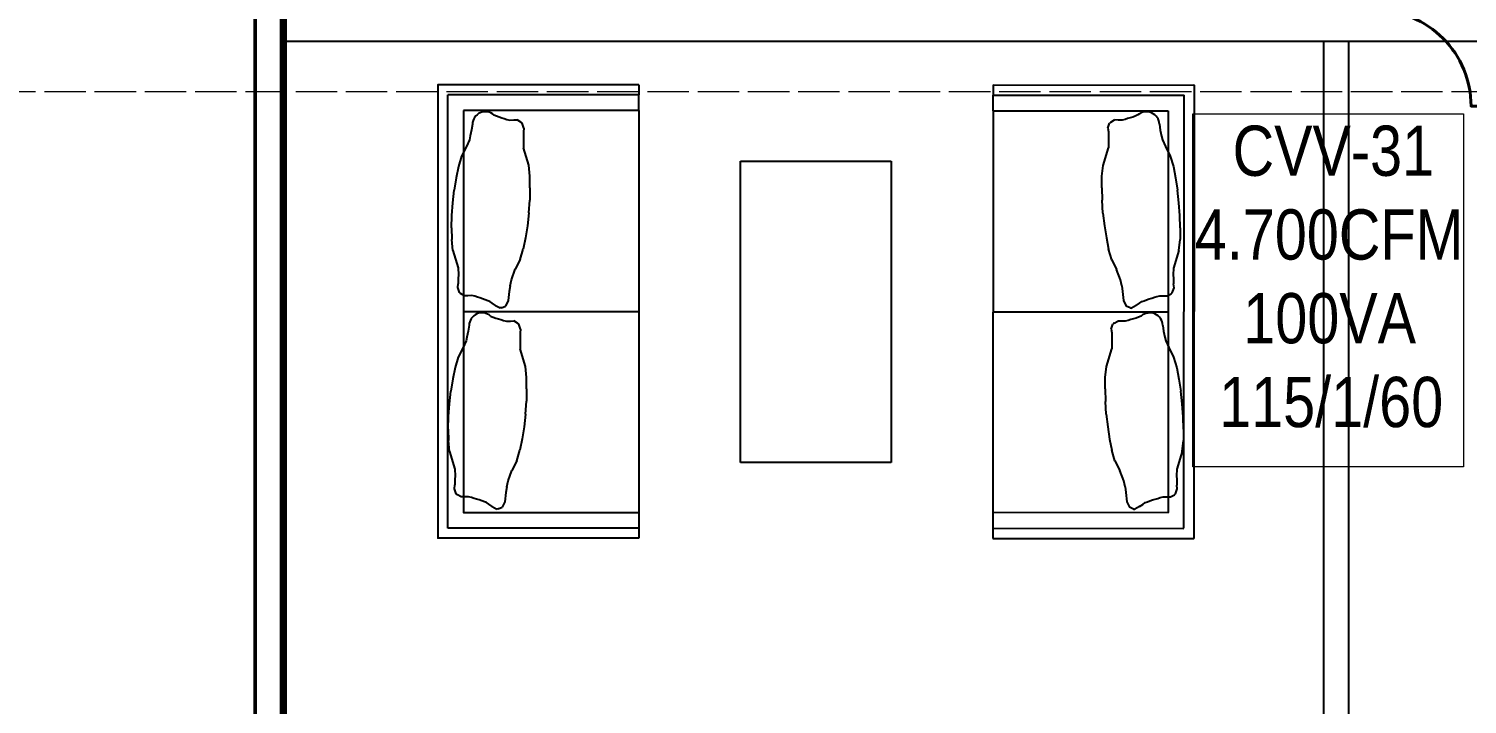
# Model space of a CAD drawing. Header units: inches. Extents: x -3 to 209, y -384 to 20.
# Drawn here: x 167.5 to 173.23, y -87.93 to -85.24 of the extents above; entities that cross this region are included whole.
import ezdxf

# ---------------------------------------------------------------- set-up
doc = ezdxf.new("R2010")
doc.units = ezdxf.units.IN
doc.header["$MEASUREMENT"] = 0
doc.linetypes.add('Grid Line', pattern=[0.022225, 0.0127, -0.003175, 0.003175, -0.003175])
doc.linetypes.add('Grid Line 1_2_', pattern=[0.022225, 0.0127, -0.003175, 0.003175, -0.003175])
for name, color, linetype in [('A-WALL', 253, 'Continuous'), ('BASE PLAN$0$NBS-HEAVY', 253, 'Continuous'), ('NFF-FURN', 253, 'Continuous')]:
    doc.layers.add(name, color=color, linetype=linetype)
for name, color, linetype, lineweight in [('A-WALL-PATT', 253, 'Continuous', 50), ('HVAC -Textos Equipos', 2, 'Continuous', 9), ('HVAC Suministro', 5, 'Continuous', 40), ('S-GRID', 253, 'Continuous', 9)]:
    doc.layers.add(name, color=color, linetype=linetype, lineweight=lineweight)
doc.styles.add('Arial Narrow', font='ARIALN.TTF', dxfattribs={"height": 0.00295})

# ---------------------------------------------------------------- blocks, each defined once
blk = doc.blocks.new('furn02')
at = {"layer": 'NFF-FURN', "linetype": 'ByBlock', "lineweight": -2}
for p, q in [((-1597.9, 704.9), (-1598.1, 1504.4)), ((206, 1505.1), (-1597.6, 1504.9)), ((206.7, 705.1), (206.5, 1504.6)), ((-1557.9, 704.9), (-1558.1, 1464.4)), ((-1557.6, 1464.9), (166.5, 1465.1)), ((-1424.6, 1426.8), (-1420.9, 1431.6)), ((-1420.9, 1431.6), (-1400.7, 1438.5)), ((-1400.7, 1438.5), (-1385.9, 1436.5)), ((-1363.9, 1436.2), (-1385.9, 1436.5)), ((-1349.3, 1435.5), (-1363.9, 1436.2)), ((-1322.5, 1436.5), (-1349.3, 1435.5)), ((-1252.6, 1457.6), (-1322.5, 1436.5)), ((-1252.6, 1457.6), (-1209, 1462.5)), ((-1163.1, 1462.8), (-1209, 1462.5)), ((-1163.1, 1462.8), (-1113.7, 1461.5)), ((-1113.7, 1461.5), (-1062.9, 1458.2)), ((-1062.9, 1458.2), (-1012.3, 1452.3)), ((-963.8, 1444.7), (-1012.3, 1452.3)), ((-918.9, 1436.2), (-963.8, 1444.7)), ((-877.1, 1423.5), (-918.9, 1436.2)), ((-452.1, 1444.5), (-522.1, 1423.4)), ((-452.1, 1444.5), (-408.5, 1449.4)), ((-362.6, 1449.7), (-408.5, 1449.4)), ((-362.6, 1449.7), (-313.3, 1448.4)), ((-313.3, 1448.4), (-262.4, 1445.1)), ((-262.4, 1445.1), (-211.8, 1439.2)), ((-163.3, 1431.6), (-211.8, 1439.2)), ((-118.4, 1423.1), (-163.3, 1431.6)), ((166.5, 1402.8), (166.5, 1465.1)), ((-1495.8, 1402.1), (-1495.6, 704.9)), ((104.2, 1402.3), (-1495.3, 1402.6)), ((-1435.2, 1370.4), (-1432.5, 1382.3)), ((-1433.3, 1411.9), (-1424.6, 1426.8)), ((-1433.1, 1398.2), (-1433.3, 1411.9)), ((-1432.5, 1382.3), (-1433.1, 1398.2)), ((-838.8, 1404.4), (-877.1, 1423.5)), ((-812.1, 1392.2), (-838.8, 1404.4)), ((-797.2, 1388.8), (-812.1, 1392.2)), ((-773.4, 1383.5), (-797.2, 1388.8)), ((-750.4, 1380.5), (-773.4, 1383.5)), ((-632.9, 1398.8), (-624.1, 1413.8)), ((-632.6, 1385.1), (-632.9, 1398.8)), ((-632, 1369.2), (-632.6, 1385.1)), ((-624.1, 1413.8), (-620.4, 1418.5)), ((-620.4, 1418.5), (-600.2, 1425.4)), ((-600.2, 1425.4), (-585.4, 1423.4)), ((-563.4, 1423.1), (-585.4, 1423.4)), ((-548.8, 1422.4), (-563.4, 1423.1)), ((-522.1, 1423.4), (-548.8, 1422.4)), ((-76.6, 1410.4), (-118.4, 1423.1)), ((-38.3, 1391.3), (-76.6, 1410.4)), ((-11.6, 1379.1), (-38.3, 1391.3)), ((3.3, 1375.7), (-11.6, 1379.1)), ((27.1, 1370.4), (3.3, 1375.7)), ((104.4, 705.1), (104.2, 1402.3)), ((166.7, 705.1), (166.5, 1402.8)), ((-1455.6, 1310.6), (-1453.2, 1319.2)), ((-1453.2, 1319.2), (-1449.1, 1329.4)), ((-1449.1, 1329.4), (-1445, 1339.8)), ((-1445, 1339.8), (-1442, 1350.2)), ((-1442, 1350.2), (-1439.1, 1360.5)), ((-1439.1, 1360.5), (-1435.2, 1370.4)), ((-648.6, 1316.3), (-644.5, 1326.7)), ((-644.5, 1326.7), (-641.6, 1337.1)), ((-641.6, 1337.1), (-638.7, 1347.4)), ((-638.7, 1347.4), (-634.7, 1357.4)), ((-634.7, 1357.4), (-632, 1369.2)), ((50.1, 1367.4), (27.1, 1370.4)), ((-1471.8, 1288), (-1481.6, 1269.9)), ((-1481.3, 1264.5), (-1481.6, 1269.9)), ((-1481.3, 1264.5), (-1474.2, 1248.4)), ((-1471.8, 1288), (-1462.6, 1301)), ((-1462.6, 1301), (-1455.6, 1310.6)), ((-724.4, 1263.7), (-727.3, 1253.4)), ((-721.4, 1274.1), (-724.4, 1263.7)), ((-717.3, 1284.4), (-721.4, 1274.1)), ((-713.3, 1294.6), (-717.3, 1284.4)), ((-671.3, 1274.9), (-681.1, 1256.8)), ((-671.3, 1274.9), (-662.2, 1287.9)), ((-662.2, 1287.9), (-655.2, 1297.5)), ((-655.2, 1297.5), (-652.7, 1306.1)), ((-652.7, 1306.1), (-648.6, 1316.3)), ((79, 1261), (76.1, 1250.6)), ((83.1, 1271.3), (79, 1261)), ((87.2, 1281.5), (83.1, 1271.3)), ((-1452.4, 1237.7), (-1474.2, 1248.4)), ((-1416.1, 1233.3), (-1452.4, 1237.7)), ((-1393.1, 1230.3), (-1416.1, 1233.3)), ((-1393.1, 1230.3), (-1369.2, 1225)), ((-1369.2, 1225), (-1327.7, 1209.4)), ((-1289.4, 1190.4), (-1327.7, 1209.4)), ((-731.2, 1243.4), (-734, 1231.6)), ((-734, 1231.6), (-733.4, 1215.6)), ((-733.4, 1215.6), (-733.1, 1202)), ((-727.3, 1253.4), (-731.2, 1243.4)), ((-680.8, 1251.4), (-681.1, 1256.8)), ((-680.8, 1251.4), (-673.7, 1235.3)), ((-651.9, 1224.6), (-673.7, 1235.3)), ((-615.6, 1220.2), (-651.9, 1224.6)), ((-592.6, 1217.2), (-615.6, 1220.2)), ((-592.6, 1217.2), (-568.8, 1211.9)), ((-568.8, 1211.9), (-527.2, 1196.3)), ((69.2, 1230.3), (66.5, 1218.5)), ((66.5, 1218.5), (67.1, 1202.5)), ((67.1, 1202.5), (67.4, 1188.9)), ((73.2, 1240.3), (69.2, 1230.3)), ((76.1, 1250.6), (73.2, 1240.3)), ((-1289.4, 1190.4), (-1247.5, 1177.7)), ((-1202.7, 1169.2), (-1247.5, 1177.7)), ((-1154.1, 1161.5), (-1202.7, 1169.2)), ((-1103.6, 1155.6), (-1154.1, 1161.5)), ((-1103.6, 1155.6), (-1052.7, 1152.3)), ((-1003.4, 1151.1), (-1052.7, 1152.3)), ((-1003.4, 1151.1), (-957.5, 1151.4)), ((-957.5, 1151.4), (-913.9, 1156.3)), ((-913.9, 1156.3), (-843.9, 1177.3)), ((-802.6, 1177.6), (-843.9, 1177.3)), ((-787.4, 1177.5), (-802.6, 1177.6)), ((-780.5, 1177.4), (-787.4, 1177.5)), ((-765.7, 1175.4), (-780.5, 1177.4)), ((-765.7, 1175.4), (-745.6, 1182.2)), ((-743.4, 1185.1), (-745.6, 1182.2)), ((-741.9, 1187), (-743.4, 1185.1)), ((-741.9, 1187), (-733.1, 1202)), ((-488.9, 1177.3), (-527.2, 1196.3)), ((-488.9, 1177.3), (-447.1, 1164.6)), ((-402.2, 1156.1), (-447.1, 1164.6)), ((-353.7, 1148.4), (-402.2, 1156.1)), ((-303.1, 1142.5), (-353.7, 1148.4)), ((-113.4, 1143.2), (-43.5, 1164.2)), ((-2.1, 1164.5), (-43.5, 1164.2)), ((13, 1164.4), (-2.1, 1164.5)), ((19.9, 1164.3), (13, 1164.4)), ((34.7, 1162.3), (19.9, 1164.3)), ((34.7, 1162.3), (54.9, 1169.2)), ((57.1, 1172), (54.9, 1169.2)), ((58.6, 1173.9), (57.1, 1172)), ((58.6, 1173.9), (67.4, 1188.9)), ((-303.1, 1142.5), (-252.2, 1139.2)), ((-202.9, 1138), (-252.2, 1139.2)), ((-202.9, 1138), (-157, 1138.3)), ((-157, 1138.3), (-113.4, 1143.2)), ((-1597.7, 705.1), (-1597.9, 704.9)), ((-1592.9, 704.9), (-1597.9, 704.9)), ((-1592.9, 704.9), (-1593.6, 704.9)), ((-1557.9, 704.9), (-1592.9, 704.9)), ((-1495.6, 704.9), (-1557.9, 704.9)), ((103.8, 705.1), (102.5, 705.1)), ((104.4, 705.1), (103.8, 705.1)), ((104.4, 705.1), (166.7, 705.1)), ((206.7, 705.1), (166.7, 705.1)), ((-1296.6, 299.8), (-96.7, 299.8)), ((-1296.6, -299.8), (-1296.6, 299.8)), ((-96.7, 299.8), (-96.7, -299.8)), ((-96.7, -299.8), (-1296.6, -299.8)), ((-1597.8, -705), (-1597.8, -1504.5)), ((-1592.8, -705), (-1597.8, -705)), ((-1597.5, -705.2), (-1597.8, -705)), ((-1592.8, -705), (-1593.5, -705.1)), ((-1557.8, -705), (-1592.8, -705)), ((-1557.8, -705), (-1557.8, -1464.5)), ((-1495.5, -705), (-1557.8, -705)), ((-1495.5, -1402.2), (-1495.5, -705)), ((103.9, -704.8), (102.7, -704.8)), ((104.5, -704.8), (103.9, -704.8)), ((104.5, -704.8), (104.5, -1402)), ((104.5, -704.8), (166.8, -704.8)), ((166.8, -704.8), (166.8, -1402.5)), ((206.8, -704.8), (166.8, -704.8)), ((206.8, -704.8), (206.8, -1504.3)), ((-302.8, -1142.3), (-353.4, -1148.2)), ((-302.8, -1142.3), (-252, -1139)), ((-202.6, -1137.8), (-252, -1139)), ((-202.6, -1137.8), (-156.7, -1138)), ((-156.7, -1138), (-113.1, -1143)), ((-113.1, -1143), (-43.2, -1164)), ((-1289.1, -1190.4), (-1327.4, -1209.5)), ((-1289.1, -1190.4), (-1247.2, -1177.7)), ((-1202.4, -1169.2), (-1247.2, -1177.7)), ((-1153.9, -1161.5), (-1202.4, -1169.2)), ((-1103.3, -1155.6), (-1153.9, -1161.5)), ((-1103.3, -1155.6), (-1052.4, -1152.3)), ((-1003.1, -1151.1), (-1052.4, -1152.3)), ((-1003.1, -1151.1), (-957.2, -1151.3)), ((-957.2, -1151.3), (-913.6, -1156.2)), ((-913.6, -1156.2), (-843.7, -1177.3)), ((-802.3, -1177.6), (-843.7, -1177.3)), ((-787.1, -1177.4), (-802.3, -1177.6)), ((-780.3, -1177.3), (-787.1, -1177.4)), ((-765.5, -1175.3), (-780.3, -1177.3)), ((-765.5, -1175.3), (-745.3, -1182.2)), ((-743.1, -1185), (-745.3, -1182.2)), ((-741.6, -1186.9), (-743.1, -1185)), ((-741.6, -1186.9), (-732.8, -1201.9)), ((-733.1, -1215.6), (-732.8, -1201.9)), ((-568.5, -1211.8), (-526.9, -1196.2)), ((-488.6, -1177.1), (-526.9, -1196.2)), ((-488.6, -1177.1), (-446.8, -1164.4)), ((-401.9, -1155.9), (-446.8, -1164.4)), ((-353.4, -1148.2), (-401.9, -1155.9)), ((-1.8, -1164.3), (-43.2, -1164)), ((13.3, -1164.1), (-1.8, -1164.3)), ((20.2, -1164), (13.3, -1164.1)), ((35, -1162), (20.2, -1164)), ((35, -1162), (55.2, -1168.9)), ((57.4, -1171.7), (55.2, -1168.9)), ((58.9, -1173.6), (57.4, -1171.7)), ((58.9, -1173.6), (67.7, -1188.6)), ((67.4, -1202.3), (67.7, -1188.6)), ((-1481, -1264.6), (-1473.9, -1248.5)), ((-1452.1, -1237.8), (-1473.9, -1248.5)), ((-1415.8, -1233.4), (-1452.1, -1237.8)), ((-1392.8, -1230.4), (-1415.8, -1233.4)), ((-1392.8, -1230.4), (-1368.9, -1225.1)), ((-1368.9, -1225.1), (-1327.4, -1209.5)), ((-733.7, -1231.5), (-733.1, -1215.6)), ((-730.9, -1243.3), (-733.7, -1231.5)), ((-727, -1253.3), (-730.9, -1243.3)), ((-724.1, -1263.6), (-727, -1253.3)), ((-680.5, -1251.3), (-680.8, -1256.7)), ((-671, -1274.8), (-680.8, -1256.7)), ((-680.5, -1251.3), (-673.4, -1235.2)), ((-651.6, -1224.5), (-673.4, -1235.2)), ((-615.3, -1220.1), (-651.6, -1224.5)), ((-592.3, -1217.1), (-615.3, -1220.1)), ((-592.3, -1217.1), (-568.5, -1211.8)), ((66.8, -1218.2), (67.4, -1202.3)), ((69.5, -1230), (66.8, -1218.2)), ((73.5, -1240), (69.5, -1230)), ((76.4, -1250.3), (73.5, -1240)), ((79.4, -1260.7), (76.4, -1250.3)), ((-1481, -1264.6), (-1481.3, -1270)), ((-1471.5, -1288.1), (-1481.3, -1270)), ((-1471.5, -1288.1), (-1462.3, -1301.1)), ((-1462.3, -1301.1), (-1455.3, -1310.6)), ((-1455.3, -1310.6), (-1452.8, -1319.3)), ((-721.1, -1274), (-724.1, -1263.6)), ((-717, -1284.3), (-721.1, -1274)), ((-713, -1294.5), (-717, -1284.3)), ((-671, -1274.8), (-661.8, -1287.8)), ((-661.8, -1287.8), (-654.8, -1297.4)), ((-654.8, -1297.4), (-652.4, -1306)), ((-652.4, -1306), (-648.3, -1316.2)), ((-648.3, -1316.2), (-644.2, -1326.6)), ((83.4, -1271), (79.4, -1260.7)), ((87.5, -1281.2), (83.4, -1271)), ((-1452.8, -1319.3), (-1448.8, -1329.5)), ((-1448.8, -1329.5), (-1444.7, -1339.9)), ((-1444.7, -1339.9), (-1441.7, -1350.3)), ((-1441.7, -1350.3), (-1438.8, -1360.6)), ((-1438.8, -1360.6), (-1434.9, -1370.5)), ((-1434.9, -1370.5), (-1432.1, -1382.4)), ((-644.2, -1326.6), (-641.2, -1337)), ((-641.2, -1337), (-638.3, -1347.3)), ((-638.3, -1347.3), (-634.4, -1357.2)), ((-634.4, -1357.2), (-631.7, -1369.1)), ((-631.7, -1369.1), (-632.3, -1385)), ((27.4, -1370.2), (3.6, -1375.5)), ((50.5, -1367.1), (27.4, -1370.2)), ((104.5, -1402), (-1495, -1402.7)), ((-1432.7, -1398.3), (-1433, -1412)), ((-1433, -1412), (-1424.2, -1426.9)), ((-1432.1, -1382.4), (-1432.7, -1398.3)), ((-1424.2, -1426.9), (-1420.5, -1431.7)), ((-876.7, -1423.4), (-918.6, -1436.1)), ((-838.4, -1404.4), (-876.7, -1423.4)), ((-811.8, -1392.1), (-838.4, -1404.4)), ((-796.9, -1388.8), (-811.8, -1392.1)), ((-773.1, -1383.5), (-796.9, -1388.8)), ((-750, -1380.4), (-773.1, -1383.5)), ((-632.3, -1385), (-632.5, -1398.7)), ((-632.5, -1398.7), (-623.8, -1413.6)), ((-623.8, -1413.6), (-620, -1418.4)), ((-620, -1418.4), (-599.9, -1425.3)), ((-599.9, -1425.3), (-585.1, -1423.3)), ((-563.1, -1423), (-585.1, -1423.3)), ((-548.5, -1422.2), (-563.1, -1423)), ((-521.7, -1423.3), (-548.5, -1422.2)), ((-451.8, -1444.3), (-521.7, -1423.3)), ((-118.1, -1422.8), (-162.9, -1431.4)), ((-76.2, -1410.1), (-118.1, -1422.8)), ((-38, -1391.1), (-76.2, -1410.1)), ((-11.3, -1378.8), (-38, -1391.1)), ((3.6, -1375.5), (-11.3, -1378.8)), ((166.8, -1402.5), (166.8, -1464.8)), ((-1557.3, -1465), (166.8, -1464.8)), ((-1420.5, -1431.7), (-1400.4, -1438.6)), ((-1400.4, -1438.6), (-1385.5, -1436.5)), ((-1363.5, -1436.3), (-1385.5, -1436.5)), ((-1348.9, -1435.5), (-1363.5, -1436.3)), ((-1322.2, -1436.6), (-1348.9, -1435.5)), ((-1252.2, -1457.6), (-1322.2, -1436.6)), ((-1252.2, -1457.6), (-1208.6, -1462.5)), ((-1162.7, -1462.8), (-1208.6, -1462.5)), ((-1162.7, -1462.8), (-1113.4, -1461.5)), ((-1113.4, -1461.5), (-1062.5, -1458.2)), ((-1062.5, -1458.2), (-1011.9, -1452.3)), ((-963.4, -1444.6), (-1011.9, -1452.3)), ((-918.6, -1436.1), (-963.4, -1444.6)), ((-451.8, -1444.3), (-408.1, -1449.2)), ((-362.2, -1449.5), (-408.1, -1449.2)), ((-362.2, -1449.5), (-312.9, -1448.2)), ((-312.9, -1448.2), (-262, -1444.9)), ((-262, -1444.9), (-211.5, -1439)), ((-162.9, -1431.4), (-211.5, -1439)), ((206.3, -1504.8), (-1597.3, -1505))]:
    blk.add_line(p, q, dxfattribs=at)
for points in [[(-696.6, 705), (-696.4, 1402.5)], [(102.5, 705.1), (-1495.6, 704.9)], [(102.7, -704.8), (-1495.5, -705)], [(-696.4, -704.9), (-696.1, -1402.3)]]:
    blk.add_lwpolyline(points, dxfattribs=at)
for centre, radius, start, end in [((-1597.6, 1504.4), 0.5, 90.0141, 180.0141), ((206, 1504.6), 0.5, 0.0141, 90.0141), ((-1495.3, 1402.1), 0.5, 90.0141, 180.0141), ((-752.3, 1328.7), 51.8, 318.7977, 87.8751), ((48.2, 1315.7), 51.8, 318.7977, 87.8751), ((-751.9, -1328.7), 51.8, 272.139, 41.2163), ((48.5, -1315.4), 51.8, 272.139, 41.2163), ((-1495, -1402.2), 0.5, 180, 270), ((-1597.3, -1504.5), 0.5, 180, 270), ((206.3, -1504.3), 0.5, 270, 0)]:
    blk.add_arc(centre, radius, start, end, dxfattribs=at)

msp = doc.modelspace()

# ---------------------------------------------------------------- linework, layer by layer
at = {"layer": 'A-WALL', "lineweight": 50}
for p, q in [((168.5252, -89.6691), (168.5252, -84.5952)), ((168.5102, -84.7549), (168.5102, -89.6691)), ((168.4052, -84.8599), (168.4052, -89.5566)), ((168.5102, -89.5566), (168.5102, -84.8599))]:
    msp.add_line(p, q, dxfattribs=at)
at = {"layer": 'A-WALL-PATT', "linetype": 'Continuous', "lineweight": 9}
for p, q in [((168.5102, -85.2947), (168.5252, -85.2797)), ((168.5102, -85.3654), (168.5252, -85.3504)), ((168.5102, -85.4361), (168.5252, -85.4211)), ((168.5102, -85.5068), (168.5252, -85.4918)), ((168.5102, -85.5775), (168.5252, -85.5625)), ((168.5102, -85.6482), (168.5252, -85.6332)), ((168.5102, -85.7189), (168.5252, -85.7039)), ((168.5102, -85.7897), (168.5252, -85.7747)), ((168.5102, -85.8604), (168.5252, -85.8454)), ((168.5102, -85.9311), (168.5252, -85.9161)), ((168.5102, -86.0018), (168.5252, -85.9868)), ((168.5102, -86.0725), (168.5252, -86.0575)), ((168.5102, -86.1432), (168.5252, -86.1282)), ((168.5102, -86.2139), (168.5252, -86.1989)), ((168.5102, -86.2846), (168.5252, -86.2696)), ((168.5102, -86.3553), (168.5252, -86.3403)), ((168.5102, -86.4261), (168.5252, -86.4111)), ((168.5102, -86.4968), (168.5252, -86.4818)), ((168.5102, -86.5675), (168.5252, -86.5525)), ((168.5102, -86.6382), (168.5252, -86.6232)), ((168.5102, -86.7089), (168.5252, -86.6939)), ((168.5102, -86.7796), (168.5252, -86.7646)), ((168.5102, -86.8503), (168.5252, -86.8353)), ((168.5102, -86.921), (168.5252, -86.906)), ((168.5102, -86.9917), (168.5252, -86.9767)), ((168.5102, -87.0624), (168.5252, -87.0474)), ((168.5102, -87.1332), (168.5252, -87.1182)), ((168.5102, -87.2039), (168.5252, -87.1889)), ((168.5102, -87.2746), (168.5252, -87.2596)), ((168.5102, -87.3453), (168.5252, -87.3303)), ((168.5102, -87.416), (168.5252, -87.401)), ((168.5102, -87.4867), (168.5252, -87.4717)), ((168.5102, -87.5574), (168.5252, -87.5424)), ((168.5102, -87.6281), (168.5252, -87.6131)), ((168.5102, -87.6988), (168.5252, -87.6838)), ((168.5102, -87.7696), (168.5252, -87.7546)), ((168.5102, -87.8403), (168.5252, -87.8253)), ((168.5102, -87.911), (168.5252, -87.896))]:
    msp.add_line(p, q, dxfattribs=at)
at = {"layer": 'BASE PLAN$0$NBS-HEAVY'}
for p, q in [((168.5252, -85.2906), (185.6279, -85.2906)), ((172.6585, -92.5956), (172.6585, -85.2906)), ((172.7585, -92.5956), (172.7585, -85.2906))]:
    msp.add_line(p, q, dxfattribs=at)
at = {"layer": 'HVAC -Textos Equipos', "color": 1}
msp.add_lwpolyline([(172.1367, -85.5792), (173.2144, -85.5792), (173.2144, -86.9842), (172.1367, -86.9842)], close=True, dxfattribs=at)
at = {"layer": 'HVAC Suministro'}
msp.add_lwpolyline([(172.8638, -85.1676), (172.8638, -84.1521, -0.414214), (174.26, -85.5484), (173.2446, -85.5484, 0.414214)], format="xyb", close=True, dxfattribs=at)
at = {"layer": 'S-GRID', "linetype": 'Grid Line'}
for p, q in [((117.6245, -85.4906), (200.2834, -85.4906)), ((123.5666, -85.4906), (190.8779, -85.4906))]:
    msp.add_line(p, q, dxfattribs=at)
at = {"layer": 'S-GRID', "linetype": 'Grid Line 1_2_'}
msp.add_line((118.6314, -85.4906), (201.8133, -85.4906), dxfattribs=at)
msp.add_line((118.6314, -85.4906), (201.8133, -85.4906), dxfattribs=at)

# ---------------------------------------------------------------- block references
at = {"layer": 'NFF-FURN', "xscale": 0.0009999999999852297, "yscale": 0.0009999999999852297, "zscale": 0.0009999999999852297, "rotation": 89.98591685753425}
msp.add_blockref('furn02', (170.6372, -85.6713), dxfattribs=at)

# ---------------------------------------------------------------- texts
at = {"layer": 'HVAC -Textos Equipos', "color": 1, "insert": (171.8524, -85.6263), "char_height": 0.2, "width": 1.634804, "attachment_point": 1, "style": 'Arial Narrow'}
msp.add_mtext('\\pi0.44305;CVV-31\\P\\pi0.2925;4.700CFM\\P\\pi0.48548;100VA\\P\\pi0.38937;115/1/60', dxfattribs=at)

doc.saveas('drawing.dxf')
